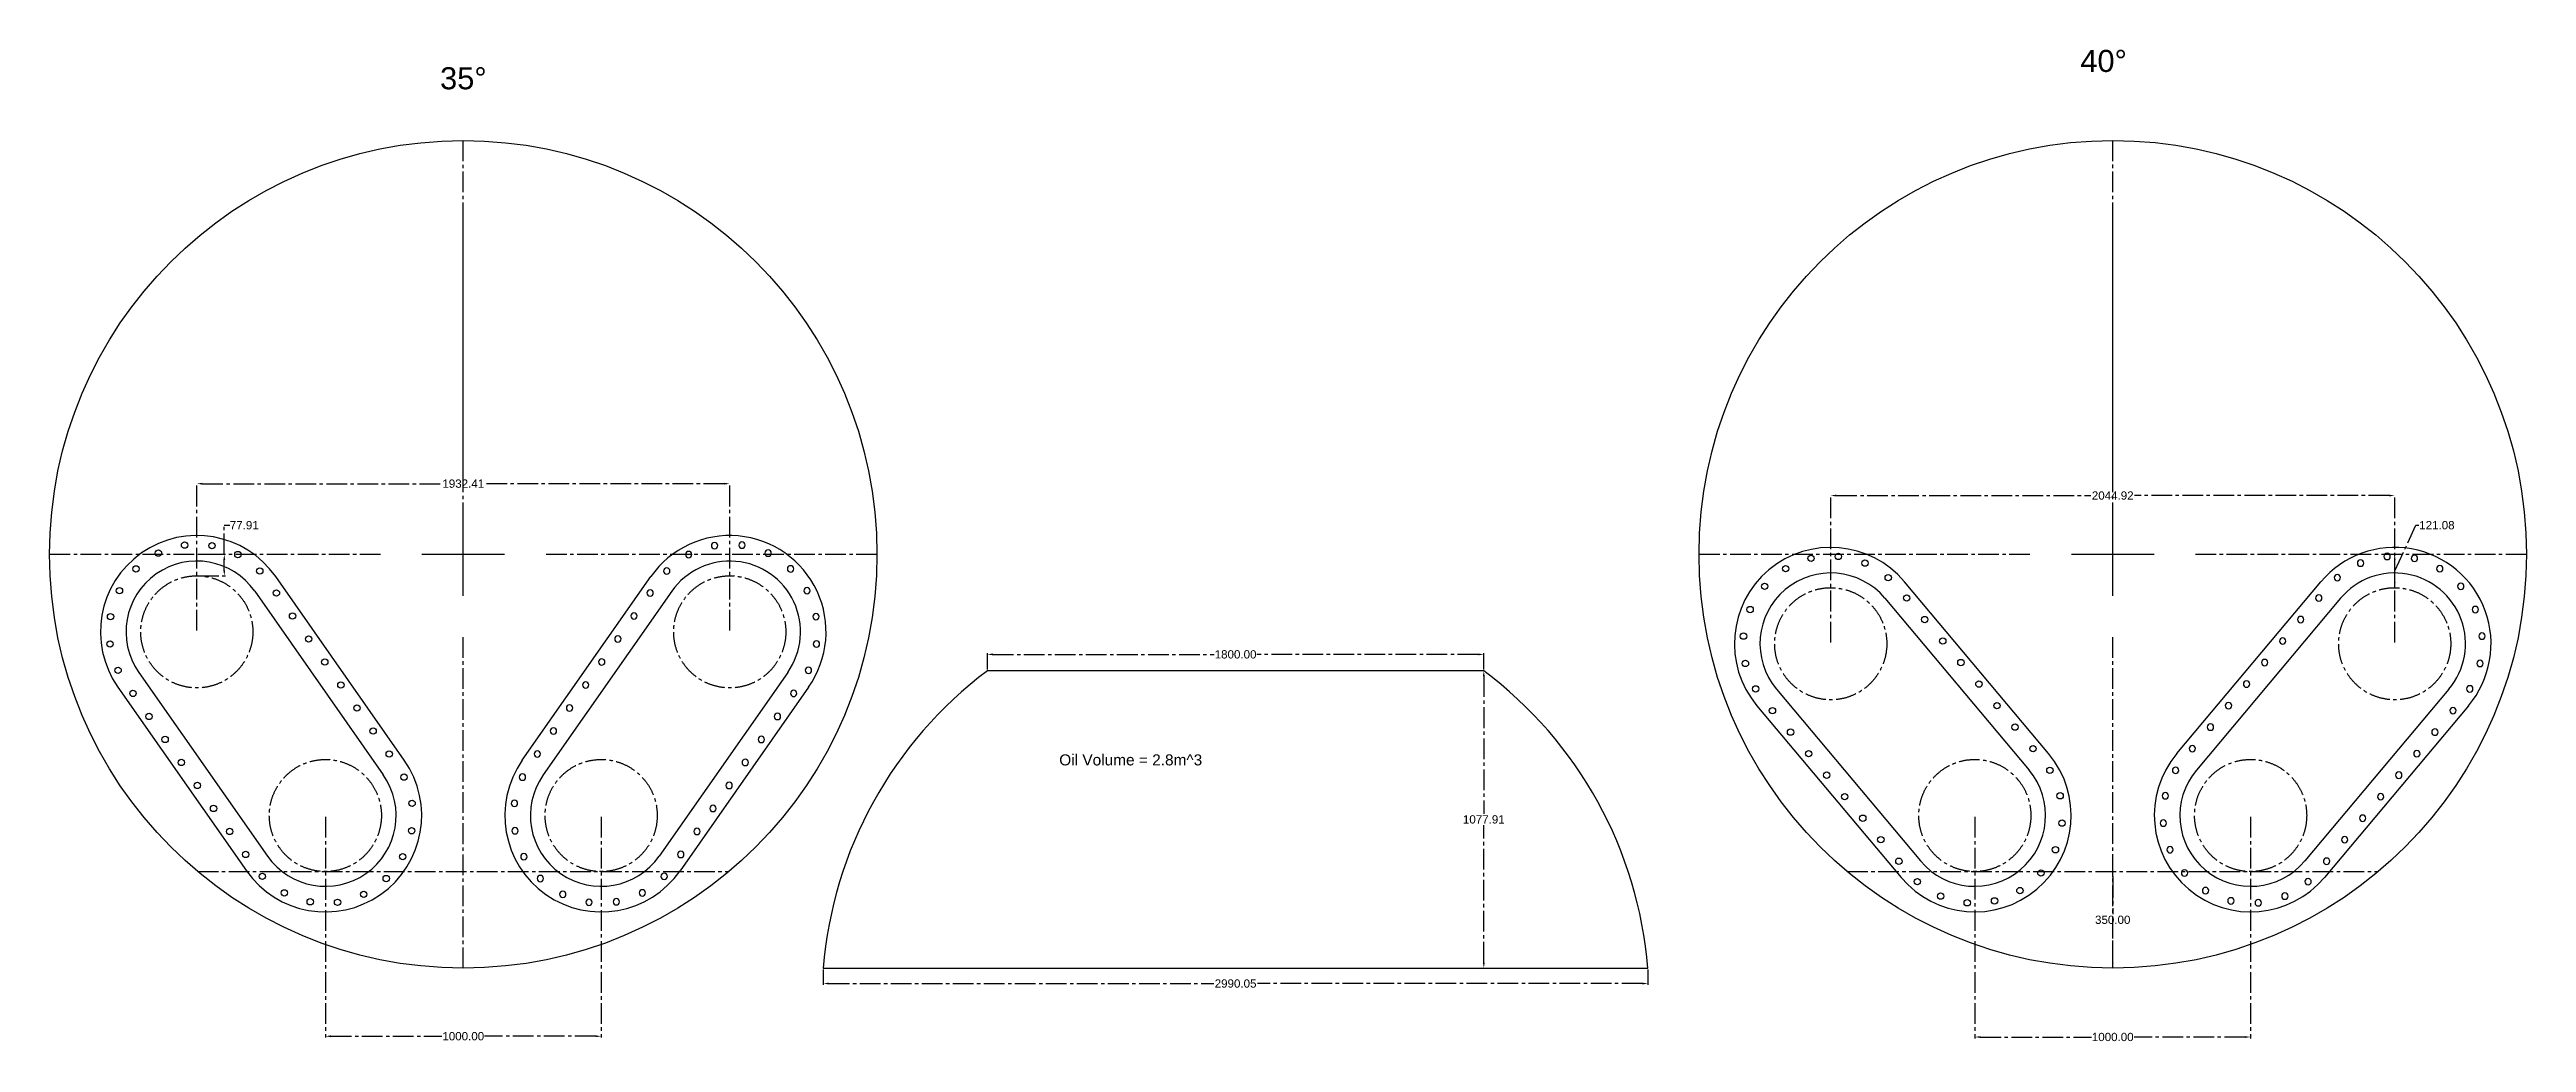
# Model space of a CAD drawing. Header units: millimetres. Extents: x 336 to 9317, y -194 to 3406.
import ezdxf

# ---------------------------------------------------------------- set-up
doc = ezdxf.new("R2010")
doc.units = ezdxf.units.MM
doc.header["$LTSCALE"] = 100
doc.header["$MEASUREMENT"] = 0
doc.linetypes.add('CENTER2', pattern=[1.125, 0.75, -0.125, 0.125, -0.125])
doc.layers.add('centerline', color=7, linetype='CENTER2')
doc.styles.get("Standard").update_dxf_attribs({"font": 'arial.ttf'})
doc.dimstyles.get("Standard").update_dxf_attribs({"dimtxt": 30, "dimasz": 20, "dimexe": 5, "dimexo": 5, "dimgap": 5, "dimtad": 0, "dimtih": 1, "dimtoh": 1, "dimzin": 0, "dimdsep": 46, "dimtxsty": 'Standard', "dimcen": 0.09, "dimadec": 0, "dimazin": 0, "dimtfac": 1, "dimtofl": 0, "dimtmove": 0, "dimatfit": 3, "dimfxl": 1, "dimtolj": 1, "dimtzin": 0, "dimarcsym": 0})

# ---------------------------------------------------------------- blocks, each defined once
blk = doc.blocks.new('*U1')
at = {"color": 0, "linetype": 'CENTER2', "transparency": 16777216}
for p, q in [((0, 300), (0, 1500.12)), ((-1500.12, 0), (-300, 0)), ((300, 0), (1500.12, 0)), ((0, -1500.12), (0, -300))]:
    blk.add_line(p, q, dxfattribs=at)
at = {"color": 0, "linetype": 'Continuous', "transparency": 16777216}
for p, q in [((0, -150), (0, 150)), ((-150, 0), (150, 0))]:
    blk.add_line(p, q, dxfattribs=at)
blk = doc.blocks.new('*U6')
blk.add_circle((0, 0), 11.5)
blk = doc.blocks.new('*U7')
at = {"color": 0, "linetype": 'ByBlock', "lineweight": -2, "transparency": 16777216, "rotation": 270.0096457540354}
for p in [(4575.4, 1843.3), (4575.4, 1741.4), (4575.4, 1639.6), (4575.5, 1537.8), (4575.5, 1435.9), (4575.5, 1334.1), (4575.5, 1232.3), (4575.5, 1130.5)]:
    blk.add_blockref('*U6', p, dxfattribs=at)
blk = doc.blocks.new('*U2')
blk.add_circle((0, 0), 11.5)
blk = doc.blocks.new('*U3')
at = {"color": 0, "linetype": 'ByBlock', "lineweight": -2, "transparency": 16777216}
for p, rotation in [((4113.8, 2176.2), 107.9999999999999), ((4208.2, 2206.8), 89.9999999999999), ((4307.6, 2206.8), 71.99999999999993), ((4402, 2176.2), 53.99999999999994), ((4033.4, 2117.8), 125.9999999999998), ((4482.4, 2117.8), 35.99999999999994), ((3975, 2037.4), 143.9999999999998), ((4540.8, 2037.4), 17.99999999999997), ((3944.3, 1942.9), 161.9999999999998)]:
    blk.add_blockref('*U2', p, dxfattribs=dict(at, rotation=rotation))
blk.add_blockref('*U2', (4571.5, 1942.9), dxfattribs=at)
blk = doc.blocks.new('*U4')
blk.add_circle((0, 0), 11.5)
blk = doc.blocks.new('*U5')
at = {"color": 0, "linetype": 'ByBlock', "lineweight": -2, "transparency": 16777216}
for p, rotation in [((4113.8, 2176.2), 107.9999999999999), ((4208.2, 2206.8), 89.9999999999999), ((4307.6, 2206.8), 71.99999999999993), ((4402, 2176.2), 53.99999999999994), ((4033.4, 2117.8), 125.9999999999998), ((4482.4, 2117.8), 35.99999999999994), ((3975, 2037.4), 143.9999999999998), ((4540.8, 2037.4), 17.99999999999997), ((3944.3, 1942.9), 161.9999999999998)]:
    blk.add_blockref('*U4', p, dxfattribs=dict(at, rotation=rotation))
blk.add_blockref('*U4', (4571.5, 1942.9), dxfattribs=at)
blk = doc.blocks.new('*U8')
blk.add_circle((0, 0), 11.5)
blk = doc.blocks.new('*U9')
at = {"color": 0, "linetype": 'ByBlock', "lineweight": -2, "transparency": 16777216, "rotation": 270.0096457540354}
for p in [(4575.4, 1843.3), (4575.4, 1741.4), (4575.4, 1639.6), (4575.5, 1537.8), (4575.5, 1435.9), (4575.5, 1334.1), (4575.5, 1232.3), (4575.5, 1130.5)]:
    blk.add_blockref('*U8', p, dxfattribs=at)
blk = doc.blocks.new('*U15')
blk.add_circle((0, 0), 11.5)
blk = doc.blocks.new('*U16')
at = {"color": 0, "linetype": 'ByBlock', "lineweight": -2, "transparency": 16777216, "rotation": 270.0096457540354}
for p in [(4575.4, 1843.3), (4575.4, 1741.4), (4575.4, 1639.6), (4575.5, 1537.8), (4575.5, 1435.9), (4575.5, 1334.1), (4575.5, 1232.3), (4575.5, 1130.5)]:
    blk.add_blockref('*U15', p, dxfattribs=at)
blk = doc.blocks.new('*U11')
blk.add_circle((0, 0), 11.5)
blk = doc.blocks.new('*U12')
at = {"color": 0, "linetype": 'ByBlock', "lineweight": -2, "transparency": 16777216}
for p, rotation in [((4113.8, 2176.2), 107.9999999999999), ((4208.2, 2206.8), 89.9999999999999), ((4307.6, 2206.8), 71.99999999999993), ((4402, 2176.2), 53.99999999999994), ((4033.4, 2117.8), 125.9999999999998), ((4482.4, 2117.8), 35.99999999999994), ((3975, 2037.4), 143.9999999999998), ((4540.8, 2037.4), 17.99999999999997), ((3944.3, 1942.9), 161.9999999999998)]:
    blk.add_blockref('*U11', p, dxfattribs=dict(at, rotation=rotation))
blk.add_blockref('*U11', (4571.5, 1942.9), dxfattribs=at)
blk = doc.blocks.new('*U13')
blk.add_circle((0, 0), 11.5)
blk = doc.blocks.new('*U14')
at = {"color": 0, "linetype": 'ByBlock', "lineweight": -2, "transparency": 16777216}
for p, rotation in [((4113.8, 2176.2), 107.9999999999999), ((4208.2, 2206.8), 89.9999999999999), ((4307.6, 2206.8), 71.99999999999993), ((4402, 2176.2), 53.99999999999994), ((4033.4, 2117.8), 125.9999999999998), ((4482.4, 2117.8), 35.99999999999994), ((3975, 2037.4), 143.9999999999998), ((4540.8, 2037.4), 17.99999999999997), ((3944.3, 1942.9), 161.9999999999998)]:
    blk.add_blockref('*U13', p, dxfattribs=dict(at, rotation=rotation))
blk.add_blockref('*U13', (4571.5, 1942.9), dxfattribs=at)
blk = doc.blocks.new('*U17')
blk.add_circle((0, 0), 11.5)
blk = doc.blocks.new('*U18')
at = {"color": 0, "linetype": 'ByBlock', "lineweight": -2, "transparency": 16777216, "rotation": 270.0096457540354}
for p in [(4575.4, 1843.3), (4575.4, 1741.4), (4575.4, 1639.6), (4575.5, 1537.8), (4575.5, 1435.9), (4575.5, 1334.1), (4575.5, 1232.3), (4575.5, 1130.5)]:
    blk.add_blockref('*U17', p, dxfattribs=at)
blk = doc.blocks.new('*D19')
at = {"layer": 'centerline', "color": 0, "lineweight": -2, "transparency": 16777216}
for p, q in [((1335.8, 623.8), (1335.8, -176.3)), ((2335.8, 623.8), (2335.8, -176.3)), ((1355.8, -171.3), (1758.3, -171.3)), ((2315.8, -171.3), (1913.3, -171.3))]:
    blk.add_line(p, q, dxfattribs=at)
at = {"layer": 'centerline', "color": 0, "transparency": 16777216}
for points in [[(1355.8, -168), (1355.8, -174.7), (1335.8, -171.3)], [(2315.8, -168), (2315.8, -174.7), (2335.8, -171.3)]]:
    blk.add_solid(points, dxfattribs=at)
at = {"layer": 'Defpoints', "color": 0, "transparency": 16777216}
for p in [(1335.8, 628.8), (2335.8, 628.8), (2335.8, -171.3)]:
    blk.add_point(p, dxfattribs=at)
at = {"layer": 'centerline', "color": 0, "transparency": 16777216, "insert": (1835.8, -171.3), "char_height": 30, "attachment_point": 5}
blk.add_mtext('\\A1;1000.00', dxfattribs=at)
blk = doc.blocks.new('*D20')
at = {"layer": 'centerline', "color": 0, "lineweight": -2, "transparency": 16777216}
for p, q in [((869.6, 1299.6), (869.6, 1836.8)), ((889.6, 1831.8), (1761.2, 1831.8)), ((2782, 1831.8), (1910.4, 1831.8)), ((2802, 1299.6), (2802, 1836.8))]:
    blk.add_line(p, q, dxfattribs=at)
at = {"layer": 'centerline', "color": 0, "transparency": 16777216}
for points in [[(889.6, 1835.1), (889.6, 1828.4), (869.6, 1831.8)], [(2782, 1835.1), (2782, 1828.4), (2802, 1831.8)]]:
    blk.add_solid(points, dxfattribs=at)
at = {"layer": 'Defpoints', "color": 0, "transparency": 16777216}
for p in [(2802, 1831.8), (869.6, 1294.6), (2802, 1294.6)]:
    blk.add_point(p, dxfattribs=at)
at = {"layer": 'centerline', "color": 0, "transparency": 16777216, "insert": (1835.8, 1831.8), "char_height": 30, "attachment_point": 5}
blk.add_mtext('\\A1;1932.41', dxfattribs=at)
blk = doc.blocks.new('*D21')
at = {"layer": 'centerline', "color": 0, "lineweight": -2, "transparency": 16777216}
for p, q in [((969.3, 1575.7), (969.3, 1681.2)), ((969.3, 1681.2), (989.3, 1681.2)), ((874.6, 1575.7), (974.3, 1575.7)), ((969.3, 1517.8), (969.3, 1555.7)), ((874.6, 1497.8), (974.3, 1497.8))]:
    blk.add_line(p, q, dxfattribs=at)
at = {"layer": 'centerline', "color": 0, "transparency": 16777216}
for points in [[(965.9, 1555.7), (972.6, 1555.7), (969.3, 1575.7)], [(965.9, 1517.8), (972.6, 1517.8), (969.3, 1497.8)]]:
    blk.add_solid(points, dxfattribs=at)
at = {"layer": 'Defpoints', "color": 0, "transparency": 16777216}
for p in [(869.6, 1575.7), (969.3, 1575.7), (869.6, 1497.8)]:
    blk.add_point(p, dxfattribs=at)
at = {"layer": 'centerline', "color": 0, "transparency": 16777216, "insert": (1041.8, 1681.2), "char_height": 30, "attachment_point": 5}
blk.add_mtext('\\A1;77.91', dxfattribs=at)
blk = doc.blocks.new('*D22')
at = {"layer": 'centerline', "color": 0, "lineweight": -2, "transparency": 16777216}
for p, q in [((5536.1, 1133.6), (5536.1, 635)), ((5536.1, 95.7), (5536.1, 594.3))]:
    blk.add_line(p, q, dxfattribs=at)
at = {"layer": 'centerline', "color": 0, "transparency": 16777216}
for points in [[(5532.7, 1133.6), (5539.4, 1133.6), (5536.1, 1153.6)], [(5532.7, 95.7), (5539.4, 95.7), (5536.1, 75.7)]]:
    blk.add_solid(points, dxfattribs=at)
at = {"layer": 'Defpoints', "color": 0, "transparency": 16777216}
for p in [(5536.1, 1153.6), (5536.1, 75.7), (5536.1, 75.7)]:
    blk.add_point(p, dxfattribs=at)
at = {"layer": 'centerline', "color": 0, "transparency": 16777216, "insert": (5536.1, 614.6), "char_height": 30, "attachment_point": 5}
blk.add_mtext('\\A1;1077.91', dxfattribs=at)
blk = doc.blocks.new('*D23')
at = {"layer": 'centerline', "color": 0, "lineweight": -2, "transparency": 16777216}
for p, q in [((3736.1, 1158.6), (3736.1, 1217.9)), ((3756.1, 1212.9), (4558.6, 1212.9)), ((5516.1, 1212.9), (4713.5, 1212.9)), ((5536.1, 1158.6), (5536.1, 1217.9))]:
    blk.add_line(p, q, dxfattribs=at)
at = {"layer": 'centerline', "color": 0, "transparency": 16777216}
for points in [[(3756.1, 1216.3), (3756.1, 1209.6), (3736.1, 1212.9)], [(5516.1, 1216.3), (5516.1, 1209.6), (5536.1, 1212.9)]]:
    blk.add_solid(points, dxfattribs=at)
at = {"layer": 'Defpoints', "color": 0, "transparency": 16777216}
for p in [(5536.1, 1212.9), (3736.1, 1153.6), (5536.1, 1153.6)]:
    blk.add_point(p, dxfattribs=at)
at = {"layer": 'centerline', "color": 0, "transparency": 16777216, "insert": (4636.1, 1212.9), "char_height": 30, "attachment_point": 5}
blk.add_mtext('\\A1;1800.00', dxfattribs=at)
blk = doc.blocks.new('*D24')
at = {"layer": 'centerline', "color": 0, "lineweight": -2, "transparency": 16777216}
for p, q in [((3141, 70.7), (3141, 14.7)), ((3161, 19.7), (4556.8, 19.7)), ((6111.1, 19.7), (4715.3, 19.7)), ((6131.1, 70.7), (6131.1, 14.7))]:
    blk.add_line(p, q, dxfattribs=at)
at = {"layer": 'centerline', "color": 0, "transparency": 16777216}
for points in [[(3161, 23.1), (3161, 16.4), (3141, 19.7)], [(6111.1, 23.1), (6111.1, 16.4), (6131.1, 19.7)]]:
    blk.add_solid(points, dxfattribs=at)
at = {"layer": 'Defpoints', "color": 0, "transparency": 16777216}
for p in [(3141, 75.7), (6131.1, 75.7), (6131.1, 19.7)]:
    blk.add_point(p, dxfattribs=at)
at = {"layer": 'centerline', "color": 0, "transparency": 16777216, "insert": (4636.1, 19.7), "char_height": 30, "attachment_point": 5}
blk.add_mtext('\\A1;2990.05', dxfattribs=at)
blk = doc.blocks.new('*U33')
at = {"color": 0, "linetype": 'CENTER2', "transparency": 16777216}
for p, q in [((0, 300), (0, 1500.12)), ((-1500.12, 0), (-300, 0)), ((300, 0), (1500.12, 0)), ((0, -1500.12), (0, -300))]:
    blk.add_line(p, q, dxfattribs=at)
at = {"color": 0, "linetype": 'Continuous', "transparency": 16777216}
for p, q in [((0, -150), (0, 150)), ((-150, 0), (150, 0))]:
    blk.add_line(p, q, dxfattribs=at)
blk = doc.blocks.new('*U38')
blk.add_circle((0, 0), 11.5)
blk = doc.blocks.new('*U39')
at = {"color": 0, "linetype": 'ByBlock', "lineweight": -2, "transparency": 16777216, "rotation": 270.0096457540354}
for p in [(4575.4, 1843.3), (4575.4, 1741.4), (4575.4, 1639.6), (4575.5, 1537.8), (4575.5, 1435.9), (4575.5, 1334.1), (4575.5, 1232.3), (4575.5, 1130.5)]:
    blk.add_blockref('*U38', p, dxfattribs=at)
blk = doc.blocks.new('*U34')
blk.add_circle((0, 0), 11.5)
blk = doc.blocks.new('*U35')
at = {"color": 0, "linetype": 'ByBlock', "lineweight": -2, "transparency": 16777216}
for p, rotation in [((4113.8, 2176.2), 107.9999999999999), ((4208.2, 2206.8), 89.9999999999999), ((4307.6, 2206.8), 71.99999999999993), ((4402, 2176.2), 53.99999999999994), ((4033.4, 2117.8), 125.9999999999998), ((4482.4, 2117.8), 35.99999999999994), ((3975, 2037.4), 143.9999999999998), ((4540.8, 2037.4), 17.99999999999997), ((3944.3, 1942.9), 161.9999999999998)]:
    blk.add_blockref('*U34', p, dxfattribs=dict(at, rotation=rotation))
blk.add_blockref('*U34', (4571.5, 1942.9), dxfattribs=at)
blk = doc.blocks.new('*U36')
blk.add_circle((0, 0), 11.5)
blk = doc.blocks.new('*U37')
at = {"color": 0, "linetype": 'ByBlock', "lineweight": -2, "transparency": 16777216}
for p, rotation in [((4113.8, 2176.2), 107.9999999999999), ((4208.2, 2206.8), 89.9999999999999), ((4307.6, 2206.8), 71.99999999999993), ((4402, 2176.2), 53.99999999999994), ((4033.4, 2117.8), 125.9999999999998), ((4482.4, 2117.8), 35.99999999999994), ((3975, 2037.4), 143.9999999999998), ((4540.8, 2037.4), 17.99999999999997), ((3944.3, 1942.9), 161.9999999999998)]:
    blk.add_blockref('*U36', p, dxfattribs=dict(at, rotation=rotation))
blk.add_blockref('*U36', (4571.5, 1942.9), dxfattribs=at)
blk = doc.blocks.new('*U40')
blk.add_circle((0, 0), 11.5)
blk = doc.blocks.new('*U41')
at = {"color": 0, "linetype": 'ByBlock', "lineweight": -2, "transparency": 16777216, "rotation": 270.0096457540354}
for p in [(4575.4, 1843.3), (4575.4, 1741.4), (4575.4, 1639.6), (4575.5, 1537.8), (4575.5, 1435.9), (4575.5, 1334.1), (4575.5, 1232.3), (4575.5, 1130.5)]:
    blk.add_blockref('*U40', p, dxfattribs=at)
blk = doc.blocks.new('*U46')
blk.add_circle((0, 0), 11.5)
blk = doc.blocks.new('*U47')
at = {"color": 0, "linetype": 'ByBlock', "lineweight": -2, "transparency": 16777216, "rotation": 270.0096457540354}
for p in [(4575.4, 1843.3), (4575.4, 1741.4), (4575.4, 1639.6), (4575.5, 1537.8), (4575.5, 1435.9), (4575.5, 1334.1), (4575.5, 1232.3), (4575.5, 1130.5)]:
    blk.add_blockref('*U46', p, dxfattribs=at)
blk = doc.blocks.new('*U42')
blk.add_circle((0, 0), 11.5)
blk = doc.blocks.new('*U43')
at = {"color": 0, "linetype": 'ByBlock', "lineweight": -2, "transparency": 16777216}
for p, rotation in [((4113.8, 2176.2), 107.9999999999999), ((4208.2, 2206.8), 89.9999999999999), ((4307.6, 2206.8), 71.99999999999993), ((4402, 2176.2), 53.99999999999994), ((4033.4, 2117.8), 125.9999999999998), ((4482.4, 2117.8), 35.99999999999994), ((3975, 2037.4), 143.9999999999998), ((4540.8, 2037.4), 17.99999999999997), ((3944.3, 1942.9), 161.9999999999998)]:
    blk.add_blockref('*U42', p, dxfattribs=dict(at, rotation=rotation))
blk.add_blockref('*U42', (4571.5, 1942.9), dxfattribs=at)
blk = doc.blocks.new('*U44')
blk.add_circle((0, 0), 11.5)
blk = doc.blocks.new('*U45')
at = {"color": 0, "linetype": 'ByBlock', "lineweight": -2, "transparency": 16777216}
for p, rotation in [((4113.8, 2176.2), 107.9999999999999), ((4208.2, 2206.8), 89.9999999999999), ((4307.6, 2206.8), 71.99999999999993), ((4402, 2176.2), 53.99999999999994), ((4033.4, 2117.8), 125.9999999999998), ((4482.4, 2117.8), 35.99999999999994), ((3975, 2037.4), 143.9999999999998), ((4540.8, 2037.4), 17.99999999999997), ((3944.3, 1942.9), 161.9999999999998)]:
    blk.add_blockref('*U44', p, dxfattribs=dict(at, rotation=rotation))
blk.add_blockref('*U44', (4571.5, 1942.9), dxfattribs=at)
blk = doc.blocks.new('*U48')
blk.add_circle((0, 0), 11.5)
blk = doc.blocks.new('*U49')
at = {"color": 0, "linetype": 'ByBlock', "lineweight": -2, "transparency": 16777216, "rotation": 270.0096457540354}
for p in [(4575.4, 1843.3), (4575.4, 1741.4), (4575.4, 1639.6), (4575.5, 1537.8), (4575.5, 1435.9), (4575.5, 1334.1), (4575.5, 1232.3), (4575.5, 1130.5)]:
    blk.add_blockref('*U48', p, dxfattribs=at)
blk = doc.blocks.new('*D50')
at = {"layer": 'centerline', "color": 0, "lineweight": -2, "transparency": 16777216}
for p, q in [((6794, 1256.5), (6794, 1793.7)), ((6814, 1788.7), (7737.5, 1788.7)), ((8819, 1788.7), (7895.5, 1788.7)), ((8839, 1256.5), (8839, 1793.7))]:
    blk.add_line(p, q, dxfattribs=at)
at = {"layer": 'centerline', "color": 0, "transparency": 16777216}
for points in [[(6814, 1792.1), (6814, 1785.4), (6794, 1788.7)], [(8819, 1792.1), (8819, 1785.4), (8839, 1788.7)]]:
    blk.add_solid(points, dxfattribs=at)
at = {"layer": 'Defpoints', "color": 0, "transparency": 16777216}
for p in [(8839, 1788.7), (6794, 1251.5), (8839, 1251.5)]:
    blk.add_point(p, dxfattribs=at)
at = {"layer": 'centerline', "color": 0, "transparency": 16777216, "insert": (7816.5, 1788.7), "char_height": 30, "attachment_point": 5}
blk.add_mtext('\\A1;2044.92', dxfattribs=at)
blk = doc.blocks.new('*D51')
at = {"layer": 'centerline', "color": 0, "lineweight": -2, "transparency": 16777216}
for p, q in [((7316.5, 623.9), (7316.5, -179.1)), ((8316.5, 623.9), (8316.5, -179.1)), ((7336.5, -174.1), (7739, -174.1)), ((8296.5, -174.1), (7894, -174.1))]:
    blk.add_line(p, q, dxfattribs=at)
at = {"layer": 'centerline', "color": 0, "transparency": 16777216}
for points in [[(7336.5, -170.8), (7336.5, -177.4), (7316.5, -174.1)], [(8296.5, -170.8), (8296.5, -177.4), (8316.5, -174.1)]]:
    blk.add_solid(points, dxfattribs=at)
at = {"layer": 'Defpoints', "color": 0, "transparency": 16777216}
for p in [(7316.5, 628.9), (8316.5, 628.9), (8316.5, -174.1)]:
    blk.add_point(p, dxfattribs=at)
at = {"layer": 'centerline', "color": 0, "transparency": 16777216, "insert": (7816.5, -174.1), "char_height": 30, "attachment_point": 5}
blk.add_mtext('\\A1;1000.00', dxfattribs=at)
blk = doc.blocks.new('*D52')
at = {"layer": 'centerline', "color": 0, "lineweight": -2, "transparency": 16777216}
for p, q in [((7816.5, 405.7), (7816.5, 271)), ((7816.5, 95.7), (7816.5, 230.4))]:
    blk.add_line(p, q, dxfattribs=at)
at = {"layer": 'centerline', "color": 0, "transparency": 16777216}
for points in [[(7813.2, 405.7), (7819.8, 405.7), (7816.5, 425.7)], [(7813.2, 95.7), (7819.8, 95.7), (7816.5, 75.7)]]:
    blk.add_solid(points, dxfattribs=at)
at = {"layer": 'Defpoints', "color": 0, "transparency": 16777216}
for p in [(7816.5, 425.7), (7816.5, 75.7), (7816.5, 75.7)]:
    blk.add_point(p, dxfattribs=at)
at = {"layer": 'centerline', "color": 0, "transparency": 16777216, "insert": (7816.5, 250.7), "char_height": 30, "attachment_point": 5}
blk.add_mtext('\\A1;350.00', dxfattribs=at)
blk = doc.blocks.new('*D53')
at = {"layer": 'centerline', "color": 0, "lineweight": -2, "transparency": 16777216}
for p, q in [((8839, 1515.3), (8916, 1681.2)), ((8916, 1681.2), (8926, 1681.2)), ((8839, 1474.7), (8839, 1555.8))]:
    blk.add_line(p, q, dxfattribs=at)
at = {"layer": 'centerline', "color": 0, "transparency": 16777216}
for points in [[(8835.6, 1555.8), (8842.3, 1555.8), (8839, 1575.8)], [(8835.6, 1474.7), (8842.3, 1474.7), (8839, 1454.7)]]:
    blk.add_solid(points, dxfattribs=at)
at = {"layer": 'Defpoints', "color": 0, "transparency": 16777216}
for p in [(8839, 1575.8), (8839, 1575.8), (8839, 1454.7)]:
    blk.add_point(p, dxfattribs=at)
at = {"layer": 'centerline', "color": 0, "transparency": 16777216, "insert": (8991.9, 1681.2), "char_height": 30, "attachment_point": 5}
blk.add_mtext('\\A1;121.08', dxfattribs=at)

msp = doc.modelspace()

# ---------------------------------------------------------------- linework, layer by layer
for p, q in [((1079.75, 1441.715), (1545.953, 775.908)), ((1621.897, 829.084), (1155.694, 1494.891)), ((2049.719, 829.084), (2515.922, 1494.891)), ((2591.865, 1441.715), (2125.663, 775.908)), ((7584.043, 853.376), (7061.586, 1476.017)), ((8048.961, 853.376), (8571.419, 1476.017)), ((6990.566, 1416.424), (7513.023, 793.783)), ((8642.439, 1416.424), (8119.981, 793.783)), ((583.516, 1094.248), (1049.719, 428.441)), ((659.46, 1147.424), (1125.663, 481.617)), ((3012.156, 1147.424), (2545.953, 481.617)), ((3088.1, 1094.248), (2621.897, 428.441)), ((6597.524, 1086.623), (7119.981, 463.982)), ((9035.481, 1086.623), (8513.023, 463.982)), ((6526.504, 1027.03), (7048.961, 404.389)), ((9106.501, 1027.03), (8584.043, 404.389))]:
    msp.add_line(p, q)
msp.add_lwpolyline([(6131.077, 75.682, 0.21466242), (5536.053, 1153.596), (3736.053, 1153.596, 0.21466242), (3141.03, 75.682)], format="xyb", close=True)
for centre in [(1835.808, 1575.682), (7816.502, 1575.802)]:
    msp.add_circle(centre, 1500)
for centre, radius, start, end in [((869.605, 1294.569), 349.25, 35, 215), ((2802.011, 1294.569), 349.25, 325, 145), ((869.605, 1294.569), 256.54, 35, 215), ((2802.011, 1294.569), 256.54, 325, 145), ((6794.045, 1251.523), 349.25, 40, 220), ((8838.96, 1251.523), 349.25, 320, 140), ((6794.045, 1251.523), 256.54, 40, 220), ((8838.96, 1251.523), 256.54, 320, 140), ((1335.808, 628.762), 349.25, 215, 35), ((2335.808, 628.762), 349.25, 145, 325), ((7316.502, 628.882), 349.25, 220, 40), ((8316.502, 628.882), 349.25, 140, 320), ((1335.808, 628.762), 256.54, 215, 35), ((2335.808, 628.762), 256.54, 145, 325), ((7316.502, 628.882), 256.54, 220, 40), ((8316.502, 628.882), 256.54, 140, 320)]:
    msp.add_arc(centre, radius, start, end)
at = {"layer": 'centerline'}
for p, q in [((1835.808, 1575.682), (1835.808, 2775.682)), ((7816.502, 1575.802), (7816.502, 2775.802)), ((872.883, 425.562), (2798.732, 425.562)), ((6853.578, 425.682), (8779.427, 425.682))]:
    msp.add_line(p, q, dxfattribs=at)
for centre in [(869.605, 1294.569), (2802.011, 1294.569), (6794.045, 1251.523), (8838.96, 1251.523), (1335.808, 628.762), (2335.808, 628.762), (7316.502, 628.882), (8316.502, 628.882)]:
    msp.add_circle(centre, 203.2, dxfattribs=at)

# ---------------------------------------------------------------- block references
at = {"linetype": 'CENTER2'}
for name, p in [('*U1', (1835.808, 1575.682)), ('*U33', (7816.502, 1575.802))]:
    msp.add_blockref(name, p, dxfattribs=at)
for name, p, rotation in [('*U3', (-1532.337, -2698.529), 34.99999999999999), ('*U35', (4749.264, -2935.723), 40), ('*U7', (-1532.337, -2698.529), 34.99999999999999), ('*U39', (4749.264, -2935.723), 40), ('*U9', (-2052.597, -3062.819), 34.99999999999999), ('*U41', (4262.734, -3343.97), 40), ('*U37', (9361.283, 4816.128), 219.9999999999999), ('*U5', (3737.75, 4621.86), 214.9999999999999)]:
    msp.add_blockref(name, p, dxfattribs=dict(rotation=rotation))
at = {"xscale": -1}
for name, p, rotation in [('*U12', (5203.953, -2698.529), 325.0000000000001), ('*U43', (10883.741, -2935.723), 320.0000000000001), ('*U16', (5203.953, -2698.529), 325.0000000000001), ('*U47', (10883.741, -2935.723), 320.0000000000001), ('*U18', (5724.213, -3062.819), 325.0000000000001), ('*U49', (11370.271, -3343.97), 320.0000000000001), ('*U45', (6271.722, 4816.128), 140.0000000000001), ('*U14', (-66.134, 4621.86), 145.0000000000001)]:
    msp.add_blockref(name, p, dxfattribs=dict(at, rotation=rotation))

# ---------------------------------------------------------------- texts
at = {"layer": 'centerline', "attachment_point": 1}
for s, width, insert, char_height in [('35%%D', 865.35047, (1751.64, 3341.444), 80), ('40%%D', 1636.29909, (7698.957, 3404.335), 80), ('Oil Volume = 2.8m^ 3', 1136.40595, (3996.74, 850.51), 40)]:
    msp.add_mtext_dynamic_manual_height_columns(s, width=width, gutter_width=1, heights=[0], dxfattribs=dict(at, insert=insert, char_height=char_height))

# ---------------------------------------------------------------- dimensions: what is measured, and where the dimension line sits
at = {"layer": 'centerline'}
for base, p1, p2, picture, middle in [((2802.011, 1831.782), (869.605, 1294.569), (2802.011, 1294.569), '*D20', (1835.808, 1831.782)), ((8838.9601, 1788.736), (6794.0445, 1251.5233), (8838.9601, 1251.5233), '*D50', (7816.5023, 1788.736)), ((5536.053, 1212.949), (3736.053, 1153.596), (5536.053, 1153.596), '*D23', (4636.053, 1212.949)), ((2335.808, -171.337), (1335.808, 628.762), (2335.808, 628.762), '*D19', (1835.808, -171.337)), ((8316.502, -174.103), (7316.502, 628.882), (8316.502, 628.882), '*D51', (7816.502, -174.103)), ((6131.077, 19.734), (3141.03, 75.682), (6131.077, 75.682), '*D24', (4636.053, 19.734))]:
    dim = msp.add_linear_dim(base=base, p1=p1, p2=p2, dimstyle='Standard', dxfattribs=at)
    dim.commit()
    dim.dimension.update_dxf_attribs({"geometry": picture, "text_midpoint": middle})
for base, p1, p2, picture, middle in [((969.251, 1575.682), (869.605, 1497.769), (869.605, 1575.682), '*D21', (1041.85, 1681.23)), ((5536.053, 75.682), (5536.053, 1153.596), (5536.053, 75.682), '*D22', (5536.053, 614.639))]:
    dim = msp.add_linear_dim(base=base, p1=p1, p2=p2, angle=90, dimstyle='Standard', dxfattribs=at)
    dim.commit()
    dim.dimension.update_dxf_attribs({"geometry": picture, "text_midpoint": middle, "dimtype": 160})
dim = msp.add_linear_dim(base=(8838.96, 1575.802), p1=(8838.96, 1454.723), p2=(8838.96, 1575.802), angle=90, dimstyle='Standard', override={"dimtmove": 1}, dxfattribs=at)
dim.commit()
dim.dimension.update_dxf_attribs({"geometry": '*D53', "text_midpoint": (8931.05, 1681.222), "dimtype": 160})
dim = msp.add_aligned_dim(p1=(7816.502, 425.682), p2=(7816.502, 75.682), distance=0, dimstyle='Standard', dxfattribs=at)
dim.commit()
dim.dimension.update_dxf_attribs({"geometry": '*D52', "text_midpoint": (7816.502, 250.682)})

doc.saveas('drawing.dxf')
